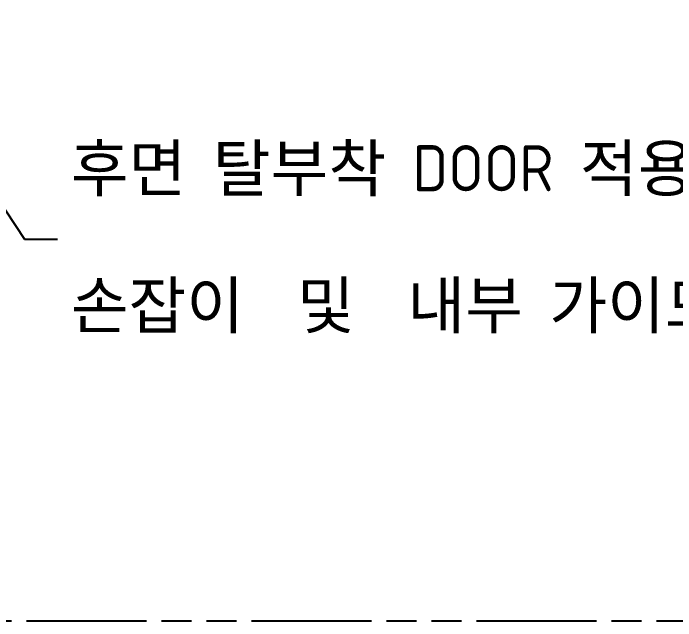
# Model space of a CAD drawing. Header units: millimetres. Extents: x 0 to 51860, y 0 to 5940.
# Drawn here: x 6284 to 6787, y 3639 to 4100 of the extents above; entities that cross this region are included whole.
import ezdxf

# ---------------------------------------------------------------- set-up
doc = ezdxf.new("R2010")
doc.units = ezdxf.units.MM
doc.header["$LTSCALE"] = 10
doc.linetypes.add('DOUBLE_DASH_CHAIN', pattern=[1.2403, 0.6614, -0.0827, 0.1654, -0.0827, 0.1654, -0.0827])
doc.layers.add('기호(ISO)', color=5, linetype='Continuous', lineweight=25)
doc.layers.add('스케치 형상(ISO)', color=3, linetype='Continuous', lineweight=25)
doc.styles.add('치수 텍스트_PSTEK_POSCO', font='isocp.shx')
doc.dimstyles.new('치수_PSTEK_POSCO$7', dxfattribs={"dimscale": 10, "dimtxt": 3.5, "dimasz": 2.5, "dimexe": 2, "dimexo": 2.5, "dimgap": 1, "dimtad": 1, "dimrnd": 1e-08, "dimdsep": 46, "dimtxsty": '치수 텍스트_PSTEK_POSCO', "dimcen": 0.09, "dimdle": 10, "dimclrd": 7, "dimclre": 7, "dimclrt": 2, "dimadec": 1, "dimazin": 2, "dimtfac": 1, "dimtmove": 0, "dimatfit": 3, "dimfxl": 0, "dimtolj": 1, "dimlwd": -1, "dimlwe": -1, "dimarcsym": 0})

msp = doc.modelspace()

# ---------------------------------------------------------------- linework, layer by layer
at = {"layer": '스케치 형상(ISO)', "color": 6, "linetype": 'DOUBLE_DASH_CHAIN', "ltscale": 13.778758}
msp.add_line((5097.9072, 3638.6531), (7148.6825, 3638.6531), dxfattribs=at)

# ---------------------------------------------------------------- texts
at = {"layer": '기호(ISO)', "color": 2, "insert": (6327.7879, 3928.3081), "char_height": 34.999999, "width": 1251.614952, "attachment_point": 4, "line_spacing_factor": 1.78626, "style": '치수 텍스트_PSTEK_POSCO'}
msp.add_mtext('{\\fISOCP|b0|i0;\\H35.0000;후면 탈부착 DOOR 적용 \\P손잡이  및  내부 가이드 제거  볼트로 조립하는 방식 }', dxfattribs=at)

# ---------------------------------------------------------------- leaders
at = {"layer": '기호(ISO)', "color": 7, "annotation_type": 0, "has_hookline": 1, "hookline_direction": 0, "text_width": 1096.8392}
msp.add_leader([(6028.683, 4327.4923), (6292.7879, 3928.3081), (6317.7879, 3928.3081)], dimstyle='치수_PSTEK_POSCO$7', override={"dimtad": 0}, dxfattribs=at)

doc.saveas('drawing.dxf')
